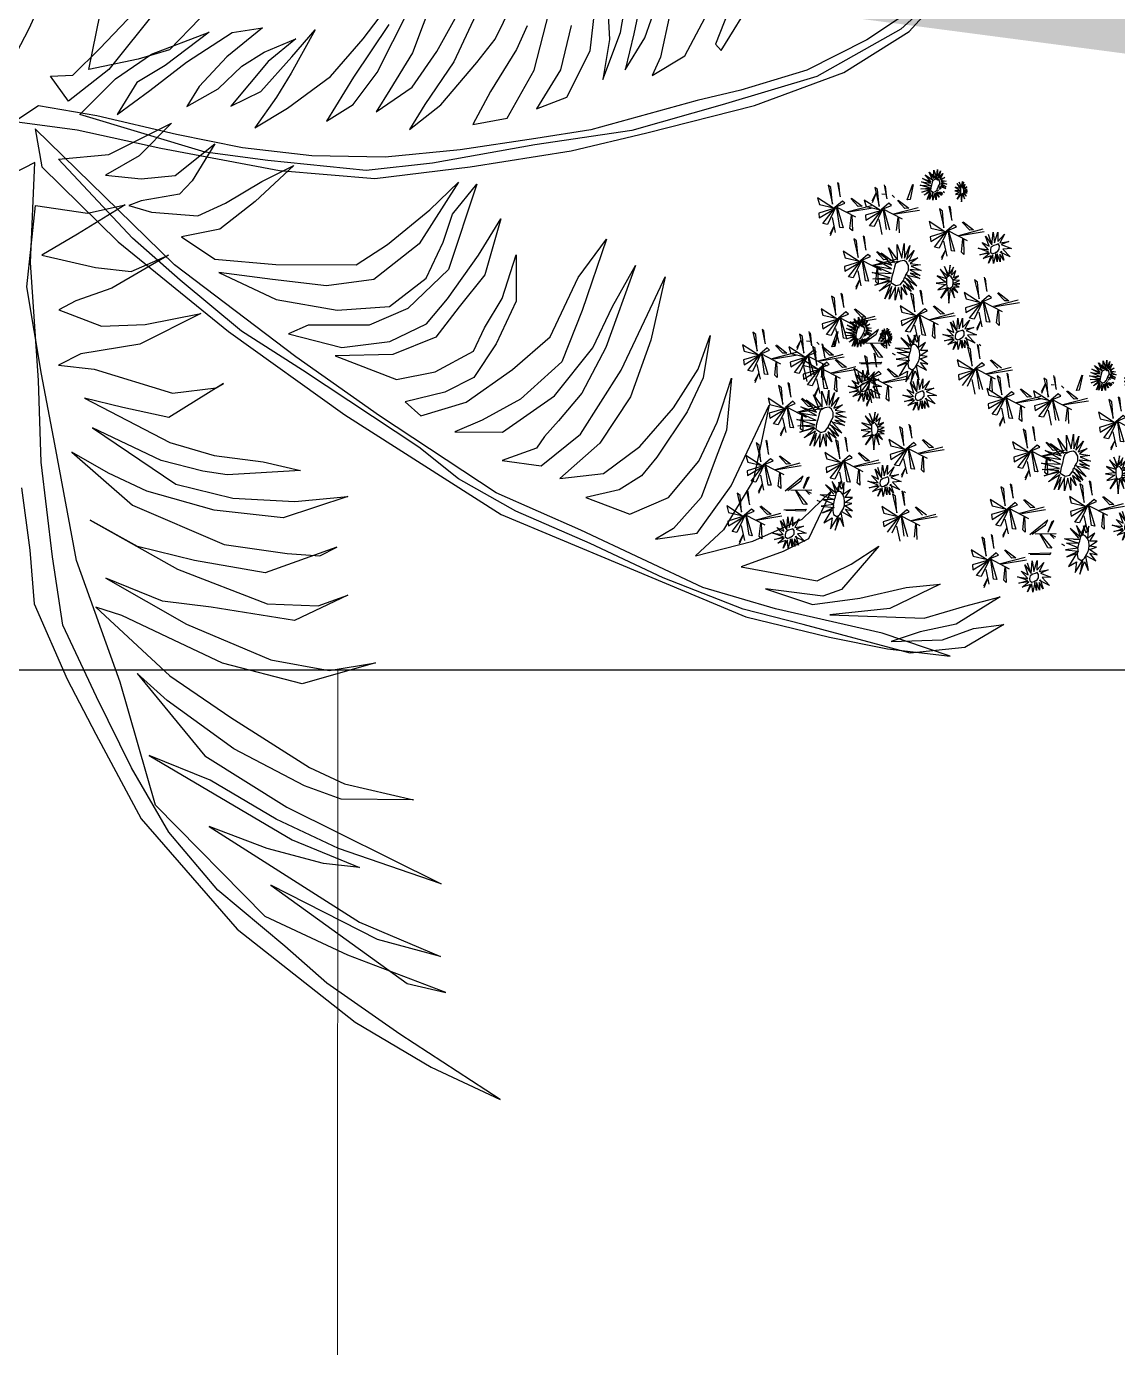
# Model space of a CAD drawing. Header units: millimetres. Extents: x 2508 to 2607, y 837 to 997.
# Drawn here: x 2513.095 to 2514.948, y 877.818 to 880.062 of the extents above; entities that cross this region are included whole.
import ezdxf

# ---------------------------------------------------------------- set-up
doc = ezdxf.new("R2010")
doc.units = ezdxf.units.MM
doc.layers.add('pergolas', color=24, linetype='Continuous')
doc.layers.add('PISO EST', color=250, linetype='Continuous', lineweight=0)

# ---------------------------------------------------------------- blocks, each defined once
blk = doc.blocks.new('QWDEWFRFR')
at = {"color": 251}
for p, q in [((2661.5312, 981.1898), (2655.3312, 981.1908)), ((2656.5312, 981.1898), (2656.5299, 979.6398))]:
    blk.add_line(p, q, dxfattribs=at)
blk = doc.blocks.new('A-19')
at = {"color": 1}
for points in [[(0.0087, 0.2883), (0.0156, 0.3399), (0.0192, 0.3846), (0.0468, 0.4471), (0.0704, 0.4926), (0.1082, 0.5631), (0.1877, 0.6544), (0.2856, 0.7318), (0.3487, 0.7691), (0.4059, 0.796), (0.3228, 0.7418), (0.2623, 0.6993), (0.2272, 0.6687), (0.1717, 0.6222), (0.131, 0.5739), (0.1002, 0.5207), (0.071, 0.4617), (0.0431, 0.4023), (0.0344, 0.3455), (0.0252, 0.267), (0.0228, 0.1992), (0.0162, 0.1014), (0.02, 0.0183), (0.0015, 0.0278)], [(0.0257, 0.022), (0.0889, 0.0841), (0.1807, 0.1586), (0.2771, 0.2277), (0.4069, 0.3105), (0.5049, 0.3513), (0.6099, 0.3954), (0.6794, 0.4121), (0.7275, 0.4219), (0.7794, 0.4281), (0.7229, 0.4089), (0.6345, 0.3888), (0.5741, 0.371), (0.4729, 0.3233), (0.4026, 0.2923), (0.3058, 0.2284), (0.2364, 0.1795), (0.1359, 0.1031), (0.0776, 0.0465), (0.0202, -0.0096), (0.0257, 0.022), (0.0257, 0.022)], [(0.0228, -0.0288), (0.0033, -0.0157), (0.0551, -0.0089), (0.1244, 0.0065), (0.2228, 0.0249), (0.3021, 0.0316), (0.3811, 0.022), (0.4649, 0.0086), (0.5278, -0.0063), (0.6172, -0.0289), (0.6912, -0.0563), (0.7454, -0.0904), (0.7812, -0.1299)], [(0.7432, -0.1054), (0.7103, -0.0835), (0.6604, -0.0582), (0.6056, -0.0417), (0.5695, -0.0332), (0.4813, -0.0087), (0.4357, -0.0015), (0.3728, 0.0078), (0.3107, 0.014), (0.2496, 0.0129), (0.1922, 0.006), (0.1373, -0.005), (0.0714, -0.0205), (0.0228, -0.0288), (0.0228, -0.0288)], [(0.1215, -0.109), (0.0813, -0.0588), (0.0478, -0.0327), (0.0328, -0.0533), (0.0514, -0.0541), (0.0737, -0.0764), (0.1084, -0.1125)]]:
    blk.add_lwpolyline(points, dxfattribs=at)
at = {"color": 8}
for points in [[(0.0203, 0.0539), (0.0636, 0.0603), (0.0947, 0.0535), (0.0553, 0.0779), (0.0256, 0.0951), (0.0702, 0.1054), (0.0999, 0.1087), (0.1309, 0.0953), (0.0837, 0.1225), (0.0539, 0.1332), (0.0397, 0.1405), (0.0753, 0.154), (0.1114, 0.1528), (0.1577, 0.1435), (0.1069, 0.169), (0.058, 0.1771), (0.0395, 0.1866), (0.0691, 0.1899), (0.134, 0.2097), (0.1704, 0.2054), (0.1764, 0.2018), (0.131, 0.2298), (0.0929, 0.2215), (0.061, 0.214), (0.1319, 0.2506), (0.1687, 0.2615), (0.2093, 0.2667), (0.2403, 0.2738), (0.1795, 0.2774), (0.1594, 0.2744), (0.1248, 0.2656), (0.0676, 0.2386), (0.137, 0.2853), (0.1843, 0.2969), (0.2357, 0.2996), (0.2795, 0.2955), (0.226, 0.3133), (0.1688, 0.3068), (0.1128, 0.2911), (0.0811, 0.2762), (0.0507, 0.2586), (0.1009, 0.3027), (0.1769, 0.3353), (0.2293, 0.3428), (0.2563, 0.3448), (0.2705, 0.3375), (0.2109, 0.3589), (0.1524, 0.3485), (0.1051, 0.337), (0.0659, 0.3152), (0.1382, 0.3558), (0.2128, 0.3845), (0.2551, 0.3862), (0.2797, 0.3773), (0.2353, 0.3984), (0.1663, 0.3873), (0.1258, 0.3822), (0.0788, 0.3632), (0.1458, 0.4013), (0.2156, 0.431), (0.2641, 0.4399), (0.3027, 0.4334), (0.2418, 0.4509), (0.1757, 0.4337), (0.1352, 0.4146), (0.0921, 0.3943), (0.0706, 0.3874), (0.132, 0.4442), (0.1824, 0.4788), (0.2477, 0.5203), (0.2767, 0.534), (0.334, 0.5471), (0.274, 0.5467), (0.2437, 0.5357), (0.1851, 0.5048), (0.1298, 0.4647), (0.1049, 0.4423), (0.1609, 0.5106), (0.2289, 0.5534), (0.357, 0.617), (0.2719, 0.5877), (0.22, 0.5632), (0.1653, 0.5309), (0.1148, 0.5103), (0.2334, 0.5803), (0.2892, 0.6034), (0.2595, 0.6001), (0.2127, 0.5877), (0.1644, 0.5692), (0.2894, 0.6486), (0.3566, 0.6771), (0.3041, 0.6631), (0.2156, 0.6181), (0.3288, 0.6995), (0.3608, 0.707), (0.2796, 0.6762), (0.2109, 0.6439), (0.1201, 0.5516), (0.0908, 0.4495), (0.0545, 0.3486), (0.0366, 0.252), (0.0253, 0.1939), (0.0132, 0.1215), (0.0203, 0.0539), (0.0203, 0.0539)], [(0.0395, 0.0156), (0.0812, 0.0116), (0.1332, -0.0144), (0.1064, 0.0128), (0.0785, 0.0287), (0.1082, 0.0319), (0.1364, 0.0291), (0.1693, 0.0027), (0.1504, 0.0335), (0.1398, 0.0447), (0.1081, 0.0502), (0.0978, 0.0539), (0.1166, 0.0596), (0.155, 0.0626), (0.1782, 0.052), (0.2083, 0.034), (0.2349, 0.0207), (0.2026, 0.0506), (0.1735, 0.0735), (0.1415, 0.0799), (0.1693, 0.0984), (0.2199, 0.1029), (0.2864, 0.1031), (0.3126, 0.0864), (0.3476, 0.0577), (0.3714, 0.0346), (0.3387, 0.0858), (0.3011, 0.1154), (0.262, 0.1206), (0.2171, 0.1155), (0.1726, 0.1096), (0.2201, 0.132), (0.2708, 0.1409), (0.3142, 0.1377), (0.3446, 0.1144), (0.3587, 0.0845), (0.3664, 0.0612), (0.3867, 0.0364), (0.3631, 0.107), (0.3295, 0.1395), (0.2972, 0.1533), (0.2467, 0.1532), (0.2303, 0.1605), (0.2745, 0.1717), (0.3144, 0.1668), (0.345, 0.1522), (0.3623, 0.1314), (0.3881, 0.0951), (0.4065, 0.0651), (0.3932, 0.1115), (0.3721, 0.1381), (0.3526, 0.1633), (0.3169, 0.1777), (0.269, 0.1787), (0.3199, 0.1985), (0.352, 0.1921), (0.3838, 0.1748), (0.3929, 0.1555), (0.4076, 0.1312), (0.4194, 0.0948), (0.4194, 0.1335), (0.4028, 0.1687), (0.3843, 0.1966), (0.3602, 0.2089), (0.3273, 0.217), (0.3402, 0.2285), (0.3778, 0.2172), (0.4163, 0.1902), (0.4475, 0.1629), (0.4707, 0.1136), (0.4943, 0.0818), (0.474, 0.141), (0.4571, 0.1836), (0.423, 0.2148), (0.3912, 0.2321), (0.3684, 0.2417), (0.408, 0.2421), (0.4512, 0.212), (0.4829, 0.1721), (0.4991, 0.1378), (0.5183, 0.1039), (0.4938, 0.1719), (0.4738, 0.2097), (0.4543, 0.2328), (0.4429, 0.2457), (0.4361, 0.2554), (0.4076, 0.2656), (0.4399, 0.2701), (0.4728, 0.2437), (0.5064, 0.1907), (0.533, 0.1344), (0.5429, 0.1133), (0.5311, 0.1658), (0.5143, 0.2127), (0.4887, 0.2512), (0.4554, 0.2806), (0.4918, 0.2763), (0.5218, 0.2539), (0.5498, 0.2219), (0.5704, 0.1897), (0.5802, 0.162), (0.5744, 0.197), (0.5612, 0.2251), (0.5359, 0.2627), (0.5232, 0.2782), (0.5048, 0.2899), (0.4771, 0.2962), (0.5135, 0.3102), (0.5458, 0.2964), (0.5708, 0.2662), (0.5862, 0.2337), (0.5979, 0.1973), (0.5937, 0.2405), (0.5843, 0.2651), (0.5728, 0.2962), (0.5499, 0.322), (0.5349, 0.331), (0.5696, 0.3259), (0.5978, 0.2865), (0.6111, 0.2584), (0.6293, 0.2196), (0.616, 0.2822), (0.5913, 0.3232), (0.5682, 0.3446), (0.6158, 0.3326), (0.6567, 0.3143), (0.6806, 0.2911), (0.6619, 0.3307), (0.6408, 0.3412), (0.6059, 0.3538), (0.6692, 0.3654), (0.6972, 0.3517), (0.7203, 0.3368), (0.6894, 0.3727), (0.6739, 0.3783), (0.6263, 0.372), (0.6653, 0.385), (0.7044, 0.3798), (0.7429, 0.3711), (0.7711, 0.3682), (0.7294, 0.3883), (0.6795, 0.3938), (0.7578, 0.3964), (0.7915, 0.3865), (0.8209, 0.3788), (0.7845, 0.4014), (0.7546, 0.4078), (0.7304, 0.4157), (0.773, 0.4143), (0.7989, 0.405), (0.8241, 0.4018), (0.7915, 0.4209), (0.7463, 0.4254), (0.6574, 0.4017), (0.6076, 0.389), (0.5413, 0.3631), (0.4806, 0.3344), (0.419, 0.3076), (0.3714, 0.2808), (0.3386, 0.2546), (0.2419, 0.1907), (0.1915, 0.1583), (0.1405, 0.116), (0.101, 0.0812), (0.0395, 0.0156), (0.0395, 0.0156)], [(0.0571, -0.0214), (0.0868, -0.051), (0.1166, -0.0715), (0.1645, -0.0899), (0.128, -0.0622), (0.1044, -0.0481), (0.0881, -0.0216), (0.1152, -0.0415), (0.1457, -0.065), (0.1837, -0.0895), (0.2089, -0.0934), (0.1793, -0.0694), (0.1561, -0.0448), (0.1459, -0.0283), (0.1721, -0.0429), (0.1917, -0.0617), (0.2102, -0.0732), (0.2365, -0.0843), (0.2134, -0.0655), (0.1826, -0.0285), (0.2073, -0.0407), (0.233, -0.0694), (0.2524, -0.0917), (0.2327, -0.0559), (0.2204, -0.036), (0.2024, -0.0105), (0.2296, -0.0269), (0.2651, -0.053), (0.2924, -0.0842), (0.3241, -0.1263)], [(0.3136, -0.0962), (0.2843, -0.0526), (0.2618, -0.0161), (0.284, -0.0299), (0.3039, -0.0565), (0.3299, -0.1079)], [(0.3511, -0.12), (0.3333, -0.0726), (0.3144, -0.042), (0.3031, -0.0238), (0.3329, -0.0443), (0.3535, -0.0739), (0.3743, -0.1113)], [(0.3919, -0.1176), (0.3676, -0.0652), (0.3434, -0.0298), (0.3307, -0.0091), (0.3569, -0.0295), (0.3867, -0.0648), (0.402, -0.084), (0.4229, -0.1271)], [(0.4283, -0.0951), (0.4196, -0.0754), (0.3981, -0.0406), (0.3834, -0.0131), (0.4118, -0.0184), (0.4342, -0.0584), (0.4468, -0.1066)], [(0.465, -0.0953), (0.4561, -0.0586), (0.4361, -0.0263), (0.4614, -0.0358), (0.4806, -0.0743), (0.4845, -0.1085)], [(0.4955, -0.104), (0.4967, -0.0838), (0.4911, -0.0506), (0.506, -0.0895), (0.5143, -0.1381)], [(0.5242, -0.1228), (0.5168, -0.0885), (0.5098, -0.0586), (0.5261, -0.0851), (0.5367, -0.1151)], [(0.5472, -0.1063), (0.5391, -0.0691), (0.5321, -0.054), (0.5593, -0.0703), (0.5808, -0.1108)], [(0.5992, -0.1165), (0.5846, -0.0798), (0.5894, -0.0746), (0.6169, -0.1193)], [(0.7618, -0.1133), (0.7386, -0.0923), (0.6687, -0.0531), (0.5901, -0.0296), (0.5153, -0.0083), (0.4348, 0.0037), (0.35, 0.0188), (0.2949, 0.0248), (0.2131, 0.0166), (0.1613, 0.0098), (0.0571, -0.0214), (0.0571, -0.0214)], [(-0.005, -0.0541), (0.0149, -0.0923), (0.0289, -0.1233)], [(0.0646, -0.059), (0.0741, -0.105)], [(0.1568, -0.1013), (0.1317, -0.0751), (0.1057, -0.0675), (0.0646, -0.059), (0.0646, -0.059)]]:
    blk.add_lwpolyline(points, dxfattribs=at)
blk = doc.blocks.new('mh')
at = {"color": 86, "linetype": 'Continuous'}
for p, q in [((998.5181, 665.3863), (998.5072, 665.3446)), ((998.5074, 665.3476), (998.5142, 665.3886)), ((998.4038, 665.3744), (998.3929, 665.3326)), ((998.3932, 665.3356), (998.3999, 665.3766)), ((998.4168, 665.3406), (998.403, 665.3584)), ((998.4984, 665.36), (998.5156, 665.3271)), ((998.5172, 665.3704), (998.5169, 665.3638)), ((998.5169, 665.3638), (998.5302, 665.3512)), ((998.531, 665.3526), (998.5172, 665.3704)), ((998.3877, 665.3411), (998.3611, 665.3422)), ((998.3651, 665.3379), (998.3874, 665.3404)), ((998.3842, 665.348), (998.4014, 665.3151)), ((998.4026, 665.3518), (998.416, 665.3392)), ((998.502, 665.3531), (998.4754, 665.3542)), ((998.4754, 665.3542), (998.4794, 665.3499)), ((998.4794, 665.3499), (998.5017, 665.3524)), ((998.5151, 665.328), (998.4807, 665.3381)), ((998.4807, 665.3381), (998.4813, 665.3327)), ((998.4813, 665.3327), (998.514, 665.3279)), ((998.5144, 665.3225), (998.5221, 665.3412)), ((998.5258, 665.3369), (998.5151, 665.3245)), ((998.5221, 665.3412), (998.5258, 665.3369)), ((998.5571, 665.3286), (998.5331, 665.3334)), ((998.5341, 665.3335), (998.5549, 665.3311)), ((998.3584, 665.3136), (998.3836, 665.3082)), ((998.4008, 665.316), (998.3664, 665.3261)), ((998.367, 665.3207), (998.3997, 665.3159)), ((998.4016, 665.3141), (998.3718, 665.2999)), ((998.3733, 665.2921), (998.3994, 665.312)), ((998.383, 665.2858), (998.3985, 665.3115)), ((998.3994, 665.312), (998.3912, 665.2849)), ((998.3985, 665.3115), (998.4169, 665.2829)), ((998.4001, 665.3105), (998.4079, 665.3292)), ((998.4059, 665.286), (998.4001, 665.3105)), ((998.4115, 665.3249), (998.4008, 665.3125)), ((998.4079, 665.3292), (998.4115, 665.3249)), ((998.4429, 665.3166), (998.4188, 665.3214)), ((998.4199, 665.3215), (998.4407, 665.3192)), ((998.4404, 665.3229), (998.4426, 665.3204)), ((998.4407, 665.3192), (998.4429, 665.3166)), ((998.4671, 665.3166), (998.4815, 665.3224)), ((998.4828, 665.3226), (998.4696, 665.3156)), ((998.4727, 665.3256), (998.4979, 665.3202)), ((998.5158, 665.3261), (998.486, 665.3119)), ((998.486, 665.3119), (998.4875, 665.3041)), ((998.4875, 665.3041), (998.5137, 665.324)), ((998.4972, 665.2978), (998.5127, 665.3235)), ((998.5137, 665.324), (998.5054, 665.2969)), ((998.5127, 665.3235), (998.5311, 665.2948)), ((998.5202, 665.298), (998.5144, 665.3225)), ((998.5205, 665.3201), (998.549, 665.3176)), ((998.5526, 665.3126), (998.5209, 665.3201)), ((998.549, 665.3176), (998.5526, 665.3126)), ((998.6385, 665.3267), (998.6276, 665.285)), ((998.6278, 665.288), (998.6346, 665.3289)), ((998.6376, 665.3108), (998.6373, 665.3042)), ((998.6514, 665.293), (998.6376, 665.3108)), ((998.4062, 665.3081), (998.4347, 665.3056)), ((998.4383, 665.3007), (998.4066, 665.3081)), ((998.4347, 665.3056), (998.4383, 665.3007)), ((998.5054, 665.2969), (998.4972, 665.2978)), ((998.5311, 665.2948), (998.5202, 665.298)), ((998.6224, 665.2934), (998.5958, 665.2945)), ((998.5958, 665.2945), (998.5998, 665.2903)), ((998.5998, 665.2903), (998.6221, 665.2928)), ((998.6188, 665.3004), (998.636, 665.2674)), ((998.6373, 665.3042), (998.6506, 665.2916)), ((998.3912, 665.2849), (998.383, 665.2858)), ((998.4169, 665.2829), (998.4059, 665.286)), ((998.4958, 665.2774), (998.4849, 665.2357)), ((998.4851, 665.2386), (998.4919, 665.2796)), ((998.5931, 665.2659), (998.6183, 665.2605)), ((998.6355, 665.2684), (998.6011, 665.2785)), ((998.6011, 665.2785), (998.6017, 665.273)), ((998.6017, 665.273), (998.6344, 665.2682)), ((998.6363, 665.2665), (998.6064, 665.2523)), ((998.6348, 665.2629), (998.6425, 665.2815)), ((998.6462, 665.2773), (998.6355, 665.2648)), ((998.6425, 665.2815), (998.6462, 665.2773)), ((998.6775, 665.269), (998.6535, 665.2738)), ((998.6545, 665.2738), (998.6753, 665.2715)), ((998.6753, 665.2715), (998.6775, 665.269)), ((998.4797, 665.2441), (998.4531, 665.2452)), ((998.4531, 665.2452), (998.4571, 665.241)), ((998.4571, 665.241), (998.4794, 665.2434)), ((998.4761, 665.2511), (998.4933, 665.2181)), ((998.4949, 665.2615), (998.4946, 665.2549)), ((998.4946, 665.2549), (998.5079, 665.2422)), ((998.5087, 665.2437), (998.4949, 665.2615)), ((998.5875, 665.257), (998.6019, 665.2628)), ((998.6032, 665.2629), (998.59, 665.256)), ((998.6064, 665.2523), (998.6079, 665.2444)), ((998.6079, 665.2444), (998.6341, 665.2644)), ((998.6176, 665.2381), (998.6331, 665.2639)), ((998.6341, 665.2644), (998.6258, 665.2372)), ((998.6331, 665.2639), (998.6515, 665.2352)), ((998.6406, 665.2383), (998.6348, 665.2629)), ((998.6409, 665.2604), (998.6694, 665.2579)), ((998.673, 665.253), (998.6413, 665.2605)), ((998.6694, 665.2579), (998.673, 665.253)), ((998.4928, 665.219), (998.4584, 665.2291)), ((998.4584, 665.2291), (998.459, 665.2237)), ((998.459, 665.2237), (998.4917, 665.2189)), ((998.4921, 665.2136), (998.4998, 665.2322)), ((998.5035, 665.2279), (998.4928, 665.2155)), ((998.4998, 665.2322), (998.5035, 665.2279)), ((998.5348, 665.2197), (998.5108, 665.2244)), ((998.5118, 665.2245), (998.5326, 665.2222)), ((998.5326, 665.2222), (998.5348, 665.2197)), ((998.6258, 665.2372), (998.6176, 665.2381)), ((998.6515, 665.2352), (998.6406, 665.2383)), ((998.4448, 665.2077), (998.4592, 665.2134)), ((998.4605, 665.2136), (998.4473, 665.2066)), ((998.4504, 665.2166), (998.4756, 665.2112)), ((998.4936, 665.2171), (998.4637, 665.2029)), ((998.4637, 665.2029), (998.4652, 665.1951)), ((998.4652, 665.1951), (998.4914, 665.2151)), ((998.4749, 665.1888), (998.4904, 665.2145)), ((998.4914, 665.2151), (998.4831, 665.1879)), ((998.4904, 665.2145), (998.5088, 665.1859)), ((998.4979, 665.189), (998.4921, 665.2136)), ((998.4982, 665.2111), (998.5267, 665.2086)), ((998.5303, 665.2037), (998.4986, 665.2112)), ((998.5267, 665.2086), (998.5303, 665.2037)), ((998.6751, 665.2165), (998.6642, 665.1748)), ((998.6645, 665.1777), (998.6712, 665.2187)), ((998.6742, 665.2006), (998.6739, 665.194)), ((998.6881, 665.1828), (998.6742, 665.2006)), ((998.6883, 665.198), (998.7149, 665.2075)), ((998.689, 665.2028), (998.6883, 665.198)), ((998.7145, 665.208), (998.689, 665.2028)), ((998.4248, 665.178), (998.4273, 665.1729)), ((998.4831, 665.1879), (998.4749, 665.1888)), ((998.5088, 665.1859), (998.4979, 665.189)), ((998.588, 665.1809), (998.5771, 665.1392)), ((998.5774, 665.1421), (998.5842, 665.1831)), ((998.659, 665.1832), (998.6324, 665.1843)), ((998.6364, 665.1801), (998.6587, 665.1825)), ((998.6555, 665.1902), (998.6727, 665.1572)), ((998.6739, 665.194), (998.6873, 665.1813)), ((998.6923, 665.1765), (998.6962, 665.1723)), ((998.4127, 665.1544), (998.4093, 665.1525)), ((998.4115, 665.1164), (998.4127, 665.1544)), ((998.4438, 665.1374), (998.4206, 665.1561)), ((998.4206, 665.1561), (998.4212, 665.1492)), ((998.4373, 665.1601), (998.4442, 665.1535)), ((998.4439, 665.1544), (998.4398, 665.1624)), ((998.445, 665.1537), (998.4443, 665.128)), ((998.4449, 665.1543), (998.4455, 665.1637)), ((998.4477, 665.1501), (998.4671, 665.1594)), ((998.4656, 665.156), (998.4485, 665.1492)), ((998.4671, 665.1594), (998.4656, 665.156)), ((998.5684, 665.1546), (998.5856, 665.1216)), ((998.5872, 665.165), (998.5868, 665.1584)), ((998.5868, 665.1584), (998.6002, 665.1457)), ((998.601, 665.1472), (998.5872, 665.165)), ((998.6297, 665.1557), (998.6549, 665.1503)), ((998.6721, 665.1581), (998.6377, 665.1682)), ((998.6383, 665.1628), (998.671, 665.158)), ((998.6729, 665.1562), (998.643, 665.142)), ((998.6446, 665.1342), (998.6707, 665.1542)), ((998.6543, 665.1279), (998.6697, 665.1536)), ((998.6707, 665.1542), (998.6624, 665.127)), ((998.6697, 665.1536), (998.6881, 665.125)), ((998.6714, 665.1527), (998.6792, 665.1713)), ((998.6828, 665.167), (998.6721, 665.1546)), ((998.6792, 665.1713), (998.6828, 665.167)), ((998.7141, 665.1588), (998.6901, 665.1635)), ((998.6912, 665.1636), (998.712, 665.1613)), ((998.6975, 665.1604), (998.6981, 665.155)), ((998.4093, 665.1525), (998.4103, 665.1194)), ((998.4212, 665.1492), (998.4449, 665.1359)), ((998.4686, 665.1491), (998.4434, 665.1186)), ((998.4445, 665.123), (998.4606, 665.1452)), ((998.4606, 665.1452), (998.4686, 665.1491)), ((998.4905, 665.1432), (998.4796, 665.1015)), ((998.4798, 665.1045), (998.4866, 665.1454)), ((998.5719, 665.1476), (998.5454, 665.1487)), ((998.5454, 665.1487), (998.5493, 665.1445)), ((998.5493, 665.1445), (998.5717, 665.1469)), ((998.585, 665.1226), (998.5506, 665.1326)), ((998.5506, 665.1326), (998.5512, 665.1272)), ((998.5843, 665.1171), (998.5921, 665.1357)), ((998.5958, 665.1314), (998.5851, 665.119)), ((998.5921, 665.1357), (998.5958, 665.1314)), ((998.643, 665.142), (998.6446, 665.1342)), ((998.6786, 665.1373), (998.6677, 665.0956)), ((998.668, 665.0986), (998.6748, 665.1395)), ((998.6772, 665.1281), (998.6714, 665.1527)), ((998.6775, 665.1502), (998.706, 665.1477)), ((998.7096, 665.1428), (998.6779, 665.1503)), ((998.684, 665.139), (998.6984, 665.1447)), ((998.6997, 665.1449), (998.6864, 665.1379)), ((998.706, 665.1477), (998.7096, 665.1428)), ((998.405, 665.1108), (998.3941, 665.0691)), ((998.3943, 665.0721), (998.4011, 665.113)), ((998.4744, 665.11), (998.4478, 665.1111)), ((998.4478, 665.1111), (998.4518, 665.1068)), ((998.4518, 665.1068), (998.4741, 665.1093)), ((998.4708, 665.1169), (998.488, 665.0839)), ((998.4896, 665.1273), (998.4893, 665.1207)), ((998.4893, 665.1207), (998.5026, 665.1081)), ((998.5034, 665.1095), (998.4896, 665.1273)), ((998.5371, 665.1112), (998.5515, 665.1169)), ((998.5528, 665.1171), (998.5395, 665.1101)), ((998.5427, 665.1201), (998.5678, 665.1147)), ((998.5512, 665.1272), (998.5839, 665.1224)), ((998.5858, 665.1207), (998.556, 665.1064)), ((998.5575, 665.0986), (998.5837, 665.1186)), ((998.5672, 665.0923), (998.5827, 665.118)), ((998.5837, 665.1186), (998.5754, 665.0914)), ((998.5827, 665.118), (998.6011, 665.0894)), ((998.5901, 665.0925), (998.5843, 665.1171)), ((998.5905, 665.1146), (998.6189, 665.1121)), ((998.6226, 665.1072), (998.5908, 665.1147)), ((998.6271, 665.1232), (998.603, 665.128)), ((998.6041, 665.128), (998.6249, 665.1257)), ((998.6189, 665.1121), (998.6226, 665.1072)), ((998.6249, 665.1257), (998.6271, 665.1232)), ((998.6624, 665.127), (998.6543, 665.1279)), ((998.659, 665.111), (998.6762, 665.078)), ((998.6881, 665.125), (998.6772, 665.1281)), ((998.6778, 665.1214), (998.6774, 665.1148)), ((998.6774, 665.1148), (998.6908, 665.1022)), ((998.6916, 665.1036), (998.6778, 665.1214)), ((998.4041, 665.0949), (998.4038, 665.0883)), ((998.4038, 665.0883), (998.4171, 665.0757)), ((998.418, 665.0771), (998.4041, 665.0949)), ((998.4875, 665.0849), (998.4531, 665.095)), ((998.4531, 665.095), (998.4536, 665.0896)), ((998.4536, 665.0896), (998.4864, 665.0848)), ((998.4868, 665.0794), (998.4945, 665.0981)), ((998.4982, 665.0938), (998.4875, 665.0813)), ((998.4945, 665.0981), (998.4982, 665.0938)), ((998.5295, 665.0855), (998.5055, 665.0903)), ((998.5065, 665.0903), (998.5273, 665.088)), ((998.5273, 665.088), (998.5295, 665.0855)), ((998.556, 665.1064), (998.5575, 665.0986)), ((998.5754, 665.0914), (998.5672, 665.0923)), ((998.6011, 665.0894), (998.5901, 665.0925)), ((998.6625, 665.104), (998.636, 665.1051)), ((998.636, 665.1051), (998.6399, 665.1009)), ((998.6399, 665.1009), (998.6623, 665.1034)), ((998.6756, 665.079), (998.6412, 665.0891)), ((998.6412, 665.0891), (998.6418, 665.0836)), ((998.6749, 665.0735), (998.6827, 665.0921)), ((998.6864, 665.0879), (998.6757, 665.0754)), ((998.6827, 665.0921), (998.6864, 665.0879)), ((998.3889, 665.0775), (998.3623, 665.0786)), ((998.3623, 665.0786), (998.3663, 665.0744)), ((998.3663, 665.0744), (998.3886, 665.0769)), ((998.3853, 665.0845), (998.4025, 665.0515)), ((998.4013, 665.047), (998.409, 665.0656)), ((998.409, 665.0656), (998.4127, 665.0614)), ((998.4395, 665.0735), (998.4539, 665.0793)), ((998.4552, 665.0795), (998.442, 665.0725)), ((998.4451, 665.0825), (998.4703, 665.0771)), ((998.4882, 665.083), (998.4584, 665.0688)), ((998.4584, 665.0688), (998.4599, 665.061)), ((998.4599, 665.061), (998.4861, 665.0809)), ((998.4696, 665.0547), (998.4851, 665.0804)), ((998.4861, 665.0809), (998.4778, 665.0538)), ((998.4851, 665.0804), (998.5035, 665.0517)), ((998.4926, 665.0549), (998.4868, 665.0794)), ((998.4929, 665.077), (998.5214, 665.0745)), ((998.525, 665.0695), (998.4933, 665.077)), ((998.5214, 665.0745), (998.525, 665.0695)), ((998.6277, 665.0676), (998.6421, 665.0734)), ((998.6434, 665.0735), (998.6301, 665.0665)), ((998.6333, 665.0765), (998.6585, 665.0711)), ((998.6418, 665.0836), (998.6745, 665.0788)), ((998.6764, 665.0771), (998.6466, 665.0629)), ((998.6481, 665.055), (998.6743, 665.075)), ((998.6578, 665.0487), (998.6733, 665.0745)), ((998.6743, 665.075), (998.666, 665.0478)), ((998.6733, 665.0745), (998.6917, 665.0458)), ((998.6807, 665.0489), (998.6749, 665.0735)), ((998.6811, 665.071), (998.7095, 665.0685)), ((998.7132, 665.0636), (998.6814, 665.0711)), ((998.7177, 665.0796), (998.6936, 665.0844)), ((998.6947, 665.0844), (998.7155, 665.0821)), ((998.7095, 665.0685), (998.7132, 665.0636)), ((998.7155, 665.0821), (998.7177, 665.0796)), ((998.354, 665.0411), (998.3684, 665.0469)), ((998.3697, 665.047), (998.3565, 665.0401)), ((998.3596, 665.05), (998.3848, 665.0446)), ((998.402, 665.0525), (998.3676, 665.0626)), ((998.3676, 665.0626), (998.3682, 665.0571)), ((998.3682, 665.0571), (998.4009, 665.0523)), ((998.4028, 665.0506), (998.3729, 665.0364)), ((998.3745, 665.0285), (998.4006, 665.0485)), ((998.3842, 665.0222), (998.3996, 665.048)), ((998.4006, 665.0485), (998.3923, 665.0213)), ((998.3996, 665.048), (998.418, 665.0193)), ((998.4071, 665.0224), (998.4013, 665.047)), ((998.4127, 665.0614), (998.402, 665.0489)), ((998.4074, 665.0445), (998.4359, 665.042)), ((998.4395, 665.0371), (998.4078, 665.0446)), ((998.444, 665.0531), (998.42, 665.0579)), ((998.4211, 665.0579), (998.4419, 665.0556)), ((998.4359, 665.042), (998.4395, 665.0371)), ((998.4419, 665.0556), (998.444, 665.0531)), ((998.4778, 665.0538), (998.4696, 665.0547)), ((998.5035, 665.0517), (998.4926, 665.0549)), ((998.6466, 665.0629), (998.6481, 665.055)), ((998.666, 665.0478), (998.6578, 665.0487)), ((998.6917, 665.0458), (998.6807, 665.0489)), ((998.3729, 665.0364), (998.3745, 665.0285)), ((998.3923, 665.0213), (998.3842, 665.0222)), ((998.418, 665.0193), (998.4071, 665.0224))]:
    blk.add_line(p, q, dxfattribs=at)
at = {"color": 50, "linetype": 'Continuous'}
for p, q in [((998.5835, 665.3559), (998.5966, 665.351)), ((998.5964, 665.3553), (998.5835, 665.3559)), ((998.5859, 665.3623), (998.5964, 665.3553)), ((998.6017, 665.3574), (998.5859, 665.3623)), ((998.5917, 665.3731), (998.5998, 665.3562)), ((998.605, 665.3604), (998.5917, 665.3731)), ((998.6058, 665.3753), (998.605, 665.3604)), ((998.6127, 665.3579), (998.6058, 665.3753)), ((998.618, 665.3709), (998.6127, 665.3579)), ((998.6156, 665.3556), (998.618, 665.3709)), ((998.6305, 665.3634), (998.6156, 665.3556)), ((998.6177, 665.3517), (998.6305, 665.3634)), ((998.5966, 665.3483), (998.5805, 665.3447)), ((998.5805, 665.3447), (998.5944, 665.3433)), ((998.5944, 665.3433), (998.5808, 665.3359)), ((998.5808, 665.3359), (998.5935, 665.3407)), ((998.583, 665.3511), (998.5966, 665.3483)), ((998.5966, 665.351), (998.583, 665.3511)), ((998.5935, 665.3407), (998.5889, 665.3268)), ((998.5889, 665.3268), (998.5979, 665.3379)), ((998.5979, 665.3379), (998.5953, 665.3212)), ((998.5953, 665.3212), (998.5998, 665.3365)), ((998.5998, 665.3365), (998.6062, 665.3186)), ((998.6037, 665.3363), (998.616, 665.3251)), ((998.6062, 665.3186), (998.6037, 665.3363)), ((998.6096, 665.3371), (998.627, 665.3312)), ((998.616, 665.3251), (998.6096, 665.3371)), ((998.6119, 665.342), (998.6336, 665.3438)), ((998.627, 665.3312), (998.6119, 665.342)), ((998.6156, 665.3464), (998.6339, 665.3521)), ((998.6336, 665.3438), (998.6156, 665.3464)), ((998.6301, 665.3353), (998.6165, 665.3399)), ((998.6339, 665.3521), (998.6177, 665.3517)), ((998.4454, 665.3132), (998.4536, 665.2963)), ((998.4587, 665.3006), (998.4454, 665.3132)), ((998.4595, 665.3155), (998.4587, 665.3006)), ((998.4664, 665.298), (998.4595, 665.3155)), ((998.4717, 665.311), (998.4664, 665.298)), ((998.4693, 665.2957), (998.4717, 665.311)), ((998.4503, 665.2885), (998.4342, 665.2848)), ((998.4367, 665.2912), (998.4503, 665.2885)), ((998.4503, 665.2911), (998.4367, 665.2912)), ((998.4372, 665.296), (998.4503, 665.2911)), ((998.4501, 665.2954), (998.4372, 665.296)), ((998.4396, 665.3024), (998.4501, 665.2954)), ((998.4554, 665.2975), (998.4396, 665.3024)), ((998.4843, 665.3036), (998.4693, 665.2957)), ((998.4693, 665.2865), (998.4876, 665.2922)), ((998.4715, 665.2918), (998.4843, 665.3036)), ((998.4876, 665.2922), (998.4715, 665.2918)), ((998.6854, 665.2905), (998.6988, 665.292)), ((998.698, 665.2894), (998.6854, 665.2905)), ((998.6995, 665.2899), (998.6899, 665.283)), ((998.6899, 665.283), (998.6991, 665.2886)), ((998.6902, 665.2956), (998.6992, 665.2937)), ((998.6988, 665.292), (998.6902, 665.2956)), ((998.695, 665.2985), (998.7003, 665.2945)), ((998.6992, 665.2937), (998.695, 665.2985)), ((998.6974, 665.2802), (998.6995, 665.2899)), ((998.7023, 665.2875), (998.6974, 665.2802)), ((998.7007, 665.2887), (998.6985, 665.2892)), ((998.6987, 665.2896), (998.6988, 665.2908)), ((998.6991, 665.289), (998.6987, 665.2896)), ((998.6988, 665.2908), (998.6992, 665.2919)), ((998.6992, 665.2919), (998.7006, 665.2936)), ((998.7002, 665.2999), (998.7023, 665.2948)), ((998.7003, 665.2945), (998.7002, 665.2999)), ((998.7006, 665.2936), (998.7013, 665.294)), ((998.7035, 665.2884), (998.7007, 665.2887)), ((998.7013, 665.294), (998.704, 665.2944)), ((998.7023, 665.2948), (998.703, 665.3003)), ((998.7036, 665.2789), (998.7023, 665.2875)), ((998.703, 665.3003), (998.7037, 665.2947)), ((998.7059, 665.2884), (998.7035, 665.2884)), ((998.7046, 665.2878), (998.7036, 665.2789)), ((998.7037, 665.2947), (998.7059, 665.3001)), ((998.704, 665.2944), (998.7065, 665.2942)), ((998.7102, 665.2797), (998.7046, 665.2878)), ((998.7059, 665.3001), (998.7064, 665.2944)), ((998.7084, 665.2883), (998.7059, 665.2884)), ((998.7064, 665.2944), (998.7104, 665.2993)), ((998.7065, 665.2942), (998.7094, 665.2924)), ((998.7076, 665.2881), (998.7102, 665.2797)), ((998.7164, 665.2826), (998.7076, 665.2881)), ((998.7104, 665.2993), (998.7084, 665.2945)), ((998.7084, 665.2945), (998.7151, 665.2967)), ((998.7098, 665.2892), (998.7084, 665.2883)), ((998.7093, 665.2898), (998.7164, 665.2826)), ((998.7187, 665.2865), (998.7093, 665.2898)), ((998.7094, 665.2924), (998.7106, 665.2907)), ((998.7106, 665.2907), (998.7098, 665.2892)), ((998.7151, 665.2967), (998.711, 665.2927)), ((998.711, 665.2927), (998.7183, 665.2945)), ((998.7199, 665.2917), (998.711, 665.2899)), ((998.711, 665.2899), (998.7187, 665.2865)), ((998.7183, 665.2945), (998.7118, 665.2909)), ((998.7118, 665.2909), (998.7199, 665.2917)), ((998.4342, 665.2848), (998.4481, 665.2834)), ((998.4481, 665.2834), (998.4345, 665.276)), ((998.4345, 665.276), (998.4472, 665.2808)), ((998.4472, 665.2808), (998.4427, 665.2669)), ((998.4427, 665.2669), (998.4516, 665.278)), ((998.4516, 665.278), (998.449, 665.2613)), ((998.449, 665.2613), (998.4535, 665.2767)), ((998.4535, 665.2767), (998.4599, 665.2587)), ((998.4574, 665.2764), (998.4697, 665.2652)), ((998.4599, 665.2587), (998.4574, 665.2764)), ((998.4634, 665.2772), (998.4807, 665.2713)), ((998.4697, 665.2652), (998.4634, 665.2772)), ((998.4656, 665.2821), (998.4874, 665.2839)), ((998.4807, 665.2713), (998.4656, 665.2821)), ((998.4874, 665.2839), (998.4693, 665.2865)), ((998.4838, 665.2754), (998.4703, 665.28)), ((998.5133, 665.2689), (998.5381, 665.2718)), ((998.5366, 665.2668), (998.5133, 665.2689)), ((998.5395, 665.2679), (998.5216, 665.255)), ((998.5216, 665.255), (998.5387, 665.2654)), ((998.5221, 665.2784), (998.5388, 665.2748)), ((998.5381, 665.2718), (998.5221, 665.2784)), ((998.531, 665.2838), (998.5409, 665.2764)), ((998.5388, 665.2748), (998.531, 665.2838)), ((998.5355, 665.2498), (998.5395, 665.2679)), ((998.5416, 665.2656), (998.5375, 665.2665)), ((998.538, 665.2672), (998.5381, 665.2695)), ((998.5386, 665.2662), (998.538, 665.2672)), ((998.5381, 665.2695), (998.5389, 665.2716)), ((998.5389, 665.2716), (998.5415, 665.2748)), ((998.5407, 665.2865), (998.5447, 665.277)), ((998.5409, 665.2764), (998.5407, 665.2865)), ((998.5415, 665.2748), (998.5428, 665.2755)), ((998.5468, 665.265), (998.5416, 665.2656)), ((998.5428, 665.2755), (998.5478, 665.2762)), ((998.5447, 665.277), (998.5459, 665.2872)), ((998.5459, 665.2872), (998.5473, 665.2767)), ((998.5473, 665.2767), (998.5513, 665.2869)), ((998.5478, 665.2762), (998.5525, 665.2759)), ((998.5513, 665.2869), (998.5524, 665.2763)), ((998.5524, 665.2763), (998.5597, 665.2853)), ((998.5525, 665.2759), (998.5578, 665.2725)), ((998.5597, 665.2853), (998.556, 665.2764)), ((998.556, 665.2764), (998.5685, 665.2805)), ((998.5587, 665.2665), (998.556, 665.2649)), ((998.5576, 665.2677), (998.571, 665.2542)), ((998.5752, 665.2615), (998.5576, 665.2677)), ((998.5578, 665.2725), (998.5601, 665.2694)), ((998.5601, 665.2694), (998.5587, 665.2665)), ((998.5685, 665.2805), (998.5608, 665.2731)), ((998.5608, 665.2731), (998.5744, 665.2765)), ((998.5774, 665.2712), (998.5609, 665.2679)), ((998.5609, 665.2679), (998.5752, 665.2615)), ((998.5744, 665.2765), (998.5624, 665.2697)), ((998.5624, 665.2697), (998.5774, 665.2712)), ((998.7151, 665.2652), (998.7161, 665.2549)), ((998.7191, 665.2559), (998.7151, 665.2652)), ((998.5446, 665.2634), (998.5355, 665.2498)), ((998.547, 665.2474), (998.5446, 665.2634)), ((998.5513, 665.265), (998.5468, 665.265)), ((998.5489, 665.264), (998.547, 665.2474)), ((998.5593, 665.2489), (998.5489, 665.264)), ((998.556, 665.2649), (998.5513, 665.265)), ((998.5545, 665.2646), (998.5593, 665.2489)), ((998.571, 665.2542), (998.5545, 665.2646)), ((998.6995, 665.2445), (998.688, 665.2413)), ((998.6887, 665.2471), (998.6995, 665.2445)), ((998.7004, 665.2468), (998.6887, 665.2471)), ((998.6928, 665.2522), (998.7004, 665.2468)), ((998.7021, 665.2486), (998.6928, 665.2522)), ((998.7019, 665.2521), (998.6958, 665.2561)), ((998.6958, 665.2561), (998.7021, 665.2486)), ((998.7019, 665.2536), (998.6979, 665.2582)), ((998.7021, 665.2556), (998.6979, 665.2582)), ((998.7027, 665.2589), (998.7011, 665.2613)), ((998.7028, 665.2598), (998.7011, 665.2613)), ((998.704, 665.2512), (998.7048, 665.2503)), ((998.704, 665.2508), (998.7048, 665.2503)), ((998.706, 665.2531), (998.7075, 665.2521)), ((998.7063, 665.2538), (998.7075, 665.2521)), ((998.7071, 665.2559), (998.7108, 665.2525)), ((998.7078, 665.2639), (998.7104, 665.2537)), ((998.7127, 665.255), (998.7078, 665.2639)), ((998.7106, 665.2643), (998.7127, 665.255)), ((998.7161, 665.2549), (998.7106, 665.2643)), ((998.7202, 665.2645), (998.7191, 665.2559)), ((998.7217, 665.2552), (998.7202, 665.2645)), ((998.7267, 665.2621), (998.7217, 665.2552)), ((998.7225, 665.2522), (998.722, 665.2493)), ((998.722, 665.2493), (998.7313, 665.2391)), ((998.7324, 665.2407), (998.7225, 665.2522)), ((998.7237, 665.254), (998.7267, 665.2621)), ((998.7333, 665.2587), (998.7237, 665.254)), ((998.7245, 665.2435), (998.7389, 665.2432)), ((998.7357, 665.2354), (998.7245, 665.2435)), ((998.7251, 665.2517), (998.7333, 665.2587)), ((998.7379, 665.2547), (998.7251, 665.2517)), ((998.7263, 665.2499), (998.7379, 665.2547)), ((998.7399, 665.2496), (998.7263, 665.2499)), ((998.7264, 665.2476), (998.7399, 665.2496)), ((998.7389, 665.2432), (998.7264, 665.2476)), ((998.4086, 665.2141), (998.399, 665.2311)), ((998.399, 665.2311), (998.4124, 665.2208)), ((998.4097, 665.233), (998.4184, 665.22)), ((998.4124, 665.2208), (998.4097, 665.233)), ((998.4184, 665.22), (998.4223, 665.232)), ((998.4223, 665.232), (998.4239, 665.2199)), ((998.4239, 665.2199), (998.4325, 665.2329)), ((998.4325, 665.2329), (998.4326, 665.2206)), ((998.4326, 665.2206), (998.4462, 665.2292)), ((998.4462, 665.2292), (998.438, 665.2175)), ((998.5685, 665.2219), (998.5704, 665.2027)), ((998.5759, 665.2045), (998.5685, 665.2219)), ((998.578, 665.2206), (998.5759, 665.2045)), ((998.5807, 665.2032), (998.578, 665.2206)), ((998.688, 665.2413), (998.7002, 665.2416)), ((998.7002, 665.2416), (998.6889, 665.2361)), ((998.6889, 665.2361), (998.7006, 665.2384)), ((998.7006, 665.2384), (998.6894, 665.2321)), ((998.6894, 665.2321), (998.7026, 665.2372)), ((998.7026, 665.2372), (998.6964, 665.227)), ((998.6964, 665.227), (998.7053, 665.2368)), ((998.7053, 665.2368), (998.7017, 665.2229)), ((998.7017, 665.2229), (998.7062, 665.2362)), ((998.7062, 665.2362), (998.7075, 665.2211)), ((998.7075, 665.2211), (998.7084, 665.2369)), ((998.7084, 665.2369), (998.7133, 665.2203)), ((998.7123, 665.2379), (998.7193, 665.2224)), ((998.7133, 665.2203), (998.7123, 665.2379)), ((998.7167, 665.2382), (998.7249, 665.2239)), ((998.7193, 665.2224), (998.7167, 665.2382)), ((998.7199, 665.2383), (998.7312, 665.2287)), ((998.7249, 665.2239), (998.7199, 665.2383)), ((998.7223, 665.2409), (998.7357, 665.2354)), ((998.7312, 665.2287), (998.7223, 665.2409)), ((998.735, 665.2359), (998.7331, 665.2386)), ((998.3768, 665.2036), (998.3983, 665.2115)), ((998.3999, 665.2084), (998.3768, 665.2036)), ((998.3792, 665.1956), (998.3999, 665.2084)), ((998.3977, 665.1983), (998.3792, 665.1956)), ((998.4071, 665.2133), (998.3829, 665.2177)), ((998.3983, 665.2115), (998.3829, 665.2177)), ((998.3894, 665.1842), (998.3977, 665.1983)), ((998.4118, 665.1979), (998.3894, 665.1842)), ((998.4001, 665.206), (998.4022, 665.21)), ((998.4037, 665.2005), (998.4001, 665.206)), ((998.4035, 665.2111), (998.4022, 665.21)), ((998.4035, 665.2111), (998.4149, 665.2179)), ((998.4102, 665.1992), (998.4037, 665.2005)), ((998.4157, 665.2017), (998.4062, 665.1817)), ((998.4062, 665.1817), (998.4118, 665.1979)), ((998.4176, 665.2002), (998.4102, 665.1992)), ((998.4149, 665.2179), (998.4199, 665.2192)), ((998.4179, 665.1795), (998.4157, 665.2017)), ((998.4194, 665.2005), (998.4176, 665.2002)), ((998.4207, 665.2006), (998.4179, 665.1795)), ((998.4194, 665.2005), (998.4305, 665.2028)), ((998.4199, 665.2192), (998.4252, 665.2195)), ((998.4217, 665.1999), (998.4293, 665.1812)), ((998.4252, 665.2195), (998.4319, 665.2189)), ((998.4285, 665.2024), (998.4368, 665.1778)), ((998.4286, 665.2024), (998.4293, 665.1812)), ((998.4296, 665.2023), (998.4292, 665.2007)), ((998.4303, 665.1995), (998.4295, 665.2026)), ((998.4385, 665.2043), (998.4305, 665.2028)), ((998.4319, 665.2189), (998.4374, 665.2166)), ((998.4362, 665.1929), (998.4358, 665.203)), ((998.4374, 665.2166), (998.442, 665.213)), ((998.438, 665.2175), (998.4579, 665.2188)), ((998.4542, 665.1872), (998.438, 665.2012)), ((998.4424, 665.206), (998.4385, 665.2043)), ((998.4397, 665.2046), (998.4542, 665.1872)), ((998.4595, 665.1983), (998.4397, 665.2046)), ((998.442, 665.213), (998.4433, 665.2091)), ((998.4585, 665.2097), (998.4421, 665.209)), ((998.4421, 665.209), (998.4595, 665.1983)), ((998.4433, 665.2091), (998.4424, 665.206)), ((998.4579, 665.2188), (998.446, 665.2143)), ((998.446, 665.2143), (998.4585, 665.2097)), ((998.5491, 665.1941), (998.5326, 665.2049)), ((998.5326, 665.2049), (998.5442, 665.1911)), ((998.5517, 665.1912), (998.5365, 665.2089)), ((998.5531, 665.1983), (998.5365, 665.2089)), ((998.5571, 665.1936), (998.5424, 665.2146)), ((998.5625, 665.1965), (998.5424, 665.2146)), ((998.5515, 665.1993), (998.5543, 665.1975)), ((998.5521, 665.2007), (998.5543, 665.1975)), ((998.5536, 665.2045), (998.5605, 665.1983)), ((998.5548, 665.2195), (998.5597, 665.2006)), ((998.564, 665.2029), (998.5548, 665.2195)), ((998.5602, 665.2202), (998.564, 665.2029)), ((998.5704, 665.2027), (998.5602, 665.2202)), ((998.59, 665.2161), (998.5807, 665.2032)), ((998.5844, 665.201), (998.59, 665.2161)), ((998.6024, 665.2097), (998.5844, 665.201)), ((998.587, 665.1968), (998.6024, 665.2097)), ((998.6108, 665.2023), (998.587, 665.1968)), ((998.5894, 665.1934), (998.6108, 665.2023)), ((998.4362, 665.1929), (998.4368, 665.1778)), ((998.5395, 665.1834), (998.518, 665.1775)), ((998.518, 665.1775), (998.5408, 665.1779)), ((998.5194, 665.1883), (998.5395, 665.1834)), ((998.541, 665.1877), (998.5194, 665.1883)), ((998.5408, 665.1779), (998.5197, 665.1677)), ((998.527, 665.1976), (998.541, 665.1877)), ((998.5442, 665.1911), (998.527, 665.1976)), ((998.5478, 665.1957), (998.5492, 665.1941)), ((998.5478, 665.195), (998.5492, 665.1941)), ((998.5819, 665.1767), (998.6068, 665.1664)), ((998.5983, 665.154), (998.5819, 665.1767)), ((998.586, 665.1816), (998.6128, 665.181)), ((998.6068, 665.1664), (998.586, 665.1816)), ((998.6146, 665.1928), (998.5894, 665.1934)), ((998.5895, 665.1891), (998.6146, 665.1928)), ((998.6128, 665.181), (998.5895, 665.1891)), ((998.3716, 665.1544), (998.3707, 665.1395)), ((998.3784, 665.137), (998.3716, 665.1544)), ((998.5197, 665.1677), (998.5414, 665.1719)), ((998.5414, 665.1719), (998.5206, 665.1602)), ((998.5206, 665.1602), (998.5453, 665.1699)), ((998.5453, 665.1699), (998.5336, 665.1507)), ((998.5336, 665.1507), (998.5503, 665.1691)), ((998.5503, 665.1691), (998.5435, 665.1432)), ((998.5435, 665.1432), (998.5519, 665.1679)), ((998.5519, 665.1679), (998.5544, 665.1399)), ((998.5544, 665.1399), (998.556, 665.1692)), ((998.556, 665.1692), (998.5651, 665.1384)), ((998.5632, 665.1711), (998.5763, 665.1422)), ((998.5651, 665.1384), (998.5632, 665.1711)), ((998.5715, 665.1716), (998.5866, 665.1451)), ((998.5763, 665.1422), (998.5715, 665.1716)), ((998.5774, 665.1718), (998.5983, 665.154)), ((998.5866, 665.1451), (998.5774, 665.1718)), ((998.3492, 665.135), (998.3624, 665.1301)), ((998.3622, 665.1344), (998.3492, 665.135)), ((998.3517, 665.1413), (998.3622, 665.1344)), ((998.3674, 665.1365), (998.3517, 665.1413)), ((998.3575, 665.1521), (998.3656, 665.1353)), ((998.3707, 665.1395), (998.3575, 665.1521)), ((998.3838, 665.1499), (998.3784, 665.137)), ((998.3814, 665.1347), (998.3838, 665.1499)), ((998.3963, 665.1425), (998.3814, 665.1347)), ((998.3814, 665.1255), (998.3997, 665.1312)), ((998.3835, 665.1308), (998.3963, 665.1425)), ((998.3997, 665.1312), (998.3835, 665.1308)), ((998.3623, 665.1274), (998.3463, 665.1238)), ((998.3463, 665.1238), (998.3602, 665.1223)), ((998.3602, 665.1223), (998.3466, 665.115)), ((998.3466, 665.115), (998.3592, 665.1198)), ((998.3488, 665.1302), (998.3623, 665.1274)), ((998.3624, 665.1301), (998.3488, 665.1302)), ((998.3592, 665.1198), (998.3547, 665.1059)), ((998.3547, 665.1059), (998.3637, 665.117)), ((998.3637, 665.117), (998.3611, 665.1003)), ((998.3611, 665.1003), (998.3656, 665.1156)), ((998.3656, 665.1156), (998.3719, 665.0976)), ((998.3695, 665.1153), (998.3817, 665.1042)), ((998.3719, 665.0976), (998.3695, 665.1153)), ((998.3754, 665.1161), (998.3927, 665.1103)), ((998.3817, 665.1042), (998.3754, 665.1161)), ((998.3776, 665.1211), (998.3994, 665.1228)), ((998.3927, 665.1103), (998.3776, 665.1211)), ((998.3994, 665.1228), (998.3814, 665.1255)), ((998.3958, 665.1143), (998.3823, 665.119))]:
    blk.add_line(p, q, dxfattribs=at)
for points in [[(998.5995, 665.3481), (998.5997, 665.3498), (998.6013, 665.3519), (998.6047, 665.3545), (998.6104, 665.3547), (998.6136, 665.3525), (998.6122, 665.349), (998.611, 665.345), (998.6082, 665.3403), (998.6035, 665.3394), (998.5998, 665.3396), (998.597, 665.3431), (998.5985, 665.3472), (998.6001, 665.3495)], [(998.4532, 665.2882), (998.4534, 665.2899), (998.455, 665.2921), (998.4584, 665.2946), (998.4641, 665.2948), (998.4674, 665.2926), (998.4659, 665.2891), (998.4647, 665.2851), (998.462, 665.2805), (998.4572, 665.2795), (998.4535, 665.2797), (998.4507, 665.2832), (998.4522, 665.2873), (998.4538, 665.2897)], [(998.7106, 665.2508), (998.7132, 665.2523), (998.7153, 665.2535), (998.7197, 665.2536), (998.7226, 665.2518), (998.7244, 665.2497), (998.7238, 665.246), (998.7216, 665.2418), (998.7183, 665.2406), (998.7132, 665.2395), (998.7093, 665.2383), (998.7042, 665.2375), (998.7014, 665.242), (998.7025, 665.2462), (998.7058, 665.2487)], [(998.7106, 665.2508), (998.7098, 665.2506), (998.7093, 665.2502), (998.7088, 665.2499), (998.7084, 665.2495), (998.7077, 665.2492), (998.7068, 665.2489), (998.7058, 665.2486), (998.7058, 665.2487)], [(998.56, 665.1951), (998.5648, 665.1979), (998.5689, 665.2001), (998.577, 665.2002), (998.5825, 665.197), (998.5857, 665.193), (998.5846, 665.1861), (998.5806, 665.1783), (998.5744, 665.1762), (998.565, 665.1741), (998.5576, 665.1718), (998.5482, 665.1703), (998.5429, 665.1788), (998.5449, 665.1866), (998.5511, 665.1912)], [(998.56, 665.1951), (998.5587, 665.1948), (998.5577, 665.194), (998.5568, 665.1935), (998.5559, 665.1927), (998.5547, 665.1921), (998.5529, 665.1916), (998.5512, 665.1911), (998.5511, 665.1912)], [(998.3653, 665.1271), (998.3655, 665.1289), (998.3671, 665.131), (998.3704, 665.1336), (998.3762, 665.1338), (998.3794, 665.1315), (998.378, 665.128), (998.3768, 665.124), (998.374, 665.1194), (998.3692, 665.1185), (998.3655, 665.1187), (998.3628, 665.1222), (998.3643, 665.1263), (998.3658, 665.1286)]]:
    blk.add_lwpolyline(points, dxfattribs=at)

msp = doc.modelspace()

# ---------------------------------------------------------------- hatches: boundary and pattern name
at = {"layer": 'PISO EST', "lineweight": 0}
h = msp.add_hatch(dxfattribs=at)
h.set_pattern_fill('AR-CONC', color=256, scale=0.002, style=0)
h.set_pattern_definition([(230, (5203.12635, 1831.5583), (-0.364369338, 0.03187817), [0.0381, -0.4191]), (175, (5203.12635, 1831.5583), (0.07048565, -0.382113286), [0.03048, -0.33528]), (280.451, (5203.096, 1831.56096), (-0.293885003, -0.350233376), [0.03238, -0.35618]), (226.1842, (5203.12635, 1831.4567), (-0.54215808, 0.084084656), [0.05715, -0.62865]), (276.6356, (5203.08117, 1831.4637), (-0.47480847, -0.49485111), [0.04857, -0.53427]), (171.184, (5203.12635, 1831.4567), (-0.47480921, -0.49485024), [0.04572, -0.50292]), (201, (5203.07555, 1831.4821), (-0.30322976, 0.204531037), [0.0381, -0.4191]), (146, (5203.07555, 1831.4821), (-0.123604057, -0.36837593), [0.03048, -0.33528]), (251.4514, (5203.0503, 1831.49915), (-0.42683298, -0.163845715), [0.03238, -0.35618]), (217.5, (5203.12635, 1831.5583), (-0.0061772065, -0.169110078), [0, -0.331216, 0, -0.34036, 0, -0.33655]), (187.5, (5203.12635, 1831.5583), (-0.133639325, -0.20036115), [0, -0.194056, 0, -0.323596, 0, -0.12827]), (147.5, (5203.23964, 1831.5583), (-0.2711811903, 0.011457488), [0, -0.127, 0, -0.39624, 0, -0.52578]), (137.5, (5203.29044, 1831.5583), (-0.296258363, -0.050852982), [0, -0.1651, 0, -0.263144, 0, -0.37338])])
h.paths.add_polyline_path([(2521.5552, 883.6264), (2519.7311, 882.3033), (2518.1007, 883.6264), (2518.1007, 887.677), (2521.5552, 887.677)])
h.paths.add_polyline_path([(2518.9121, 881.4201), (2515.5303, 882.0144), (2515.5303, 886.1674), (2517.3022, 887.1733), (2519.1143, 886.1674)])
h.paths.add_polyline_path([(2518.3501, 879.5703), (2513.5913, 880.1958), (2513.5913, 882.1591), (2517.8318, 882.1591), (2518.9121, 881.4201)])

# ---------------------------------------------------------------- linework, layer by layer
msp.add_lwpolyline([(2512.5257, 878.9685), (2518.6239, 878.9685), (2518.6096, 879.0177)], dxfattribs=at)
at = {"layer": 'PISO EST', "color": 251}
for centre, radius, start, end in [((2523.2572, 878.9067), 10.8335, 96.61338, 179.66829), ((2523.2572, 878.9067), 10.8335, 96.61338, 179.66829), ((2523.2776, 878.869), 10.7533, 96.77222, 179.46486)]:
    msp.add_arc(centre, radius, start, end, dxfattribs=at)

# ---------------------------------------------------------------- block references
at = {"xscale": -1, "rotation": 270}
for p in [(1849.3925, -118.9211), (1849.2648, -119.1705), (1849.68, -119.2449)]:
    msp.add_blockref('mh', p, dxfattribs=at)
at = {"layer": 'pergolas', "xscale": -2.046488804899269, "yscale": 2.046488804899269, "zscale": 2.046488804899269, "rotation": 180}
msp.add_blockref('A-19', (2513.0684, 879.8683), dxfattribs=at)
at = {"layer": 'PISO EST', "color": 196, "lineweight": 0}
msp.add_blockref('QWDEWFRFR', (-142.9073, -102.2213), dxfattribs=at)

doc.saveas('drawing.dxf')
